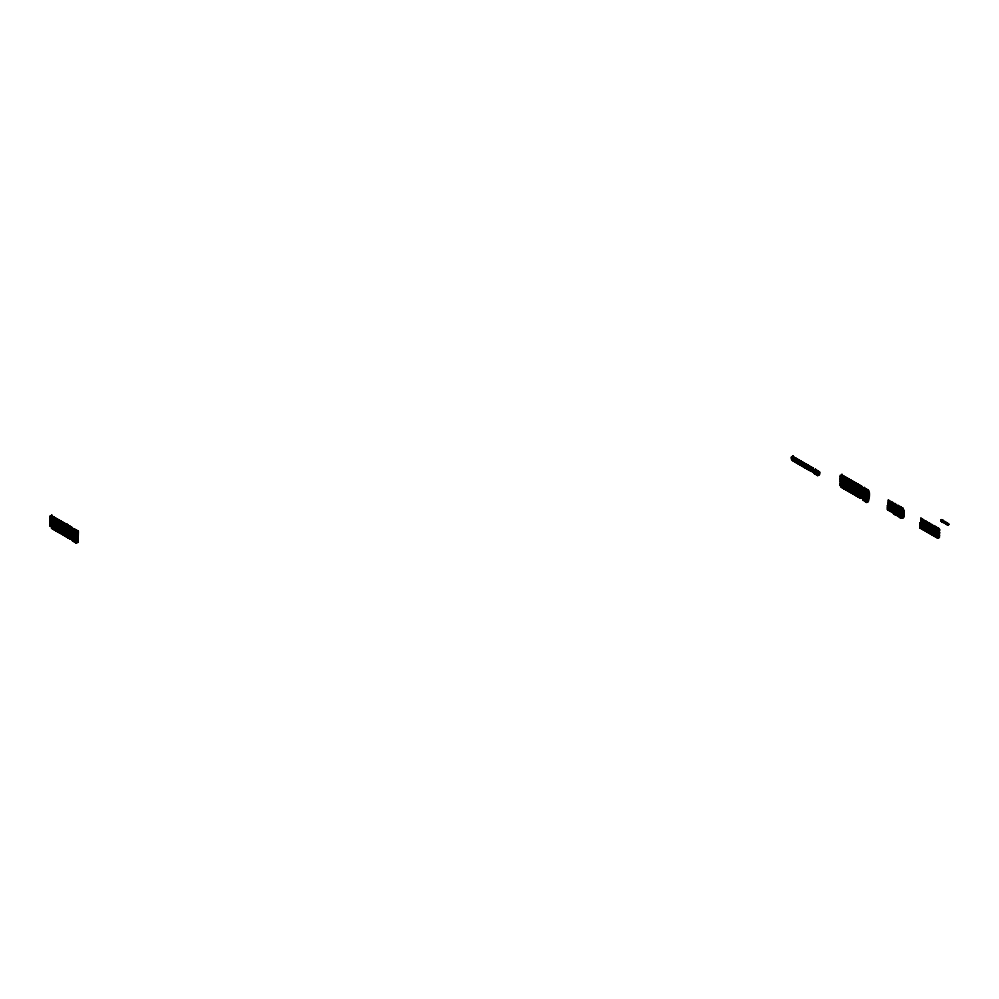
<?xml version="1.0" encoding="UTF-8"?>
<svg xmlns="http://www.w3.org/2000/svg" width="999" height="999" viewBox="0 0 999 999"><rect width="100%" height="100%" fill="white"/><g stroke="black" fill="none" stroke-linecap="round" stroke-linejoin="round"><path stroke-width="1.5" d="M942.494 521.241C942.769 522.065 943.568 521.703 943.743 521.203M809.115 468.981L809.153 469.767M900.087 517.619L899.912 516.595L900.886 517.432M900.736 517.32L900.261 516.371M851.548 492.519L853.633 491.808L853.134 490.322L853.146 491.92A8.591 4.958 60 0 0 853.158 491.57L851.273 492.982L853.408 491.745M814.023 471.928L814.06 472.589L815.958 470.117L815.958 471.341M800.461 463.986L800.549 464.735L800.386 464.085M803.945 465.896C803.533 468.244 804.732 463.037 806.655 464.435L806.655 465.047M803.995 464.435L804.52 464.123C804.832 471.391 803.883 461.113 803.995 466.271L806.917 464.585L803.983 466.77M852.484 490.034L852.522 491.058L852.609 488.523L862.711 494.967M852.934 490.834L852.946 489.86L852.871 492.982L854.207 492.519L853.933 482.854M894.879 514.597C895.229 511.163 893.755 516.808 896.465 513.823M942.157 521.977C940.883 518.231 952.796 529.295 946.615 523.151M942.819 521.59L942.781 520.142L942.806 521.59M799.962 463.948L800.611 463.986L799.475 464.585L799.475 461.213M945.154 522.677C944.779 522.989 942.869 520.591 945.254 521.715C944.08 524.025 951.135 523.938 948.188 524.413M799.874 464.348L799.987 463.636M801.285 465.01L800.636 463.711L801.335 464.947M804.42 466.433L804.457 465.609L804.67 466.508M810.788 470.117L810.676 470.616M852.572 490.134L853.158 491.446L854.994 489.91L853.171 491.083M805.244 467.47L805.768 467.395M895.254 513.736C897.102 515.984 893.331 514.535 895.129 509.715L892.207 511.401L894.867 509.565L894.867 513.861L895.229 513.024M943.006 521.74L943.056 522.44L940.921 519.942L942.357 520.454L942.332 519.792L940.908 521.216L942.382 520.879M802.309 465.209L802.659 466.433L804.52 465.359M852.734 490.734L852.272 490.01M853.358 491.483L853.171 490.459L853.458 491.57L857.929 488.836M802.622 465.809L802.11 465.184M801.048 464.785L801.935 464.21M814.622 472.415L801.71 464.385L800.274 465.047L800.274 461.675M946.852 523.938C946.765 522.327 944.43 523.863 945.466 523.713M947.514 523.551L946.528 522.44L947.489 523.663M851.56 490.284L851.66 490.509M946.403 522.764C945.828 522.677 945.341 522.614 947.589 523.026L946.877 523.701L947.527 523.326M897.826 514.098C895.479 514.86 895.653 515.034 897.514 514.772M802.622 465.084L801.71 465.459M806.33 468.032L806.892 468.007M943.655 521.253L943.318 522.627L943.968 522.252M814.272 472.04L817.02 470.417L817.282 471.803M943.293 522.602C943.318 519.817 943.93 523.926 945.216 521.578L944.043 522.377M899.712 516.558L899.687 517.382L900.349 516.995M813.561 471.628C810.751 473.002 814.959 468.244 816.483 471.341M800.012 464.585L801.435 463.673L801.535 464.772M800.411 463.349L799.212 464.123M900.386 516.396L901.61 517.657L901.135 516.071M894.879 512.999L894.43 513.686L894.542 513.011M942.394 521.203L941.72 521.266M897.252 515.234C897.015 513.873 897.626 517.769 897.239 514.522M944.654 523.339L944.442 522.04L944.067 522.764M896.79 515.384L897.164 514.66M941.582 519.555L942.357 520.679L940.971 519.955M898.451 516.633C896.403 514.747 898.925 517.544 899.013 515.946M944.854 523.176L945.966 522.315M853.933 491.745C863.873 484.702 854.345 493.294 853.221 490.821M807.604 468.743L807.042 468.294L807.716 468.843M812.961 471.84L816.483 470.117M813.074 471.116L813.273 471.99M811.962 468.731L812.237 471.653L812.499 468.731M897.789 515.546L898.251 516.358L899.912 515.234L899.649 506.181L899.375 510.014L902.035 511.55M810.901 467.807L810.901 469.043L808.728 470.054L809.103 469.293M800.748 464.11L814.897 472.265M801.26 463.823L801.56 464.498M49.95 516.146L50.212 517.994L50.487 516.308M51.548 515.234L51.811 517.07L52.073 515.234M50.487 516.92L60.577 523.364L60.852 521.977L60.852 523.214L49.95 516.92L60.852 522.902M52.073 515.996L71.741 527.347L67.495 529.807M49.95 518.918L50.212 520.754L50.212 519.068M51.548 518.144L52.073 519.992M50.487 519.68L60.577 526.123M51.811 519.218L54.47 517.382L51.548 519.068L52.61 519.68M53.134 518.756L54.995 518.294M52.872 519.53L51.811 520.142L51.811 517.682L51.548 519.992L52.872 518.294M53.134 519.068L55.27 517.844L53.409 519.218M49.95 521.678L50.212 523.513L50.487 521.828M51.548 520.754L51.811 522.902L52.872 522.29M52.348 520.142L53.671 519.68M53.934 519.218L55.794 518.756M51.548 520.904L52.073 522.752M50.487 522.44L60.577 528.883L64.835 526.436L56.331 531.031L56.856 519.992M51.811 521.977L56.856 518.756L51.548 521.828L52.61 522.44M53.934 521.066L57.393 519.68M51.548 520.604L51.548 522.752L52.872 521.066M53.134 521.828L53.671 526.436M52.348 522.902L58.192 520.142M49.95 524.438L50.212 526.273L50.212 524.587M51.548 523.676L52.073 525.511M54.733 522.44L56.593 521.366M57.13 521.066L58.991 520.604M50.487 525.199L60.577 531.655L64.835 529.195L58.716 532.417L58.716 530.269L61.376 528.733L57.13 531.493L57.655 520.442M51.811 524.75L55.27 522.752M52.61 524.587L51.548 525.199L72.802 537.474M53.134 524.288L57.655 521.977M57.93 521.515L59.79 521.066M52.61 523.676L51.811 525.661L51.548 523.364L51.548 525.511L52.872 524.75L51.811 524.125M53.134 524.587L60.052 520.604L55.794 523.364M53.409 524.75L54.733 523.364M51.548 526.273L51.811 528.421L52.348 527.509M52.348 525.661L53.671 525.199M53.934 524.75L60.577 521.515M51.548 526.436L52.073 528.271M54.47 525.049L52.61 525.511M54.995 524.75L55.794 522.752M56.593 523.826L60.852 521.066L52.348 525.973L52.348 523.826M56.593 524.125L52.073 527.347M57.13 523.826L61.376 521.977M57.13 524.125L61.651 521.515L57.393 524.288M56.856 524.587L51.548 527.347L56.856 524.288L56.593 519.53L56.593 525.661M53.134 527.047L57.655 524.75M57.93 524.288L62.175 522.44M51.548 526.123L51.548 528.271L52.61 527.347L51.548 527.971L70.417 538.861L70.417 533.953M53.134 527.347L62.438 521.977L53.409 527.509M52.348 528.421L53.671 527.971M54.733 527.047L58.192 525.049L72.54 533.803M58.716 524.75L61.376 523.214L72.802 529.807L63.511 535.177L63.511 533.029L65.36 531.955M54.47 527.509L52.348 528.733L52.348 526.585M61.651 523.364L54.733 527.347L54.733 525.199M59.253 525.049L54.995 527.509L54.995 518.606L55.27 524.587M59.79 524.75L61.651 523.663M53.134 528.883L56.593 526.898M57.13 526.585L61.376 524.125M67.757 525.973L67.757 530.269L69.618 529.195L69.618 527.047L62.974 523.214L61.913 523.826L62.175 526.123L62.175 523.663M57.13 526.898L61.651 524.288M61.913 524.125L63.237 523.364L65.634 525.049M56.856 527.347L53.409 529.345L53.409 517.682L53.671 520.904M53.934 529.345L62.175 524.587M62.438 524.75L53.934 529.657L53.934 521.977M54.733 529.807L58.454 527.971M58.716 527.509L61.376 525.973M63.511 524.75L65.36 524.288M63.511 525.049L65.634 523.826L63.774 525.199M59.253 527.809L54.995 530.269L54.995 527.809M55.532 530.269L60.577 527.347M62.438 528.421L62.175 526.436L72.015 532.267M61.651 527.047L55.532 530.569L55.532 524.75M62.438 526.585L71.741 532.567L72.802 531.955M57.393 529.807L58.716 528.421M59.79 528.421L61.651 527.347L61.651 525.199M62.175 527.047L62.175 528.883L62.175 526.436M64.036 525.973L62.974 525.973M56.331 530.731L57.655 530.269M57.93 529.807L64.573 526.585M65.097 525.661L66.958 525.199M65.097 525.973L67.22 524.75L65.36 526.123M58.454 530.119L56.593 530.569M58.991 529.807L60.052 527.971M57.13 531.193L58.454 530.731M62.388 528.084L63.237 528.271L62.65 527.634M63.511 527.509L67.757 525.661M63.511 527.809L68.019 525.199L66.159 526.585M63.774 527.971L65.634 526.898L65.634 524.75M57.93 531.655L60.577 530.119M62.438 531.193L62.175 529.195L69.081 533.491M60.852 530.269L57.93 531.955L57.93 527.047M61.651 529.807L61.114 527.971M59.79 531.193L60.852 530.569L60.852 523.826M58.716 532.105L62.175 530.119M65.097 528.421L69.356 526.585M65.097 528.733L69.618 526.123L67.757 527.509M60.052 531.955L58.991 532.567L58.991 520.904L59.253 529.657M65.36 528.883L67.22 527.809M62.762 530.457L62.974 531.193L62.65 530.394M59.515 532.567L61.651 531.655L59.515 532.879L59.515 530.731M67.757 527.809L63.774 530.731M68.294 527.509L70.155 527.047M68.294 527.809L70.417 526.585L68.556 527.971M62.438 533.029L61.913 532.105L63.774 531.031M64.298 530.731L70.941 527.509M61.651 532.567L61.114 530.731M64.298 531.031L71.216 527.047L66.958 529.807M62.175 532.567L63.237 531.655M66.434 530.119L64.573 530.569M61.651 533.803L70.417 538.548M65.097 531.193L66.958 530.119M65.097 531.493L66.958 530.731M72.015 527.509L51.548 515.996L72.015 527.509L67.495 530.119L67.495 526.123M62.762 533.216L62.175 533.491L62.175 531.955L72.802 538.249L72.802 536.251L60.577 529.195M64.835 531.955L63.774 531.955M65.36 531.655L66.434 531.031M70.155 528.883L72.015 527.809M65.897 531.655L67.757 530.569L67.757 537.637L68.819 537.025L67.495 537.474L68.556 537.175M68.294 530.269L70.155 529.195M72.278 530.119L72.54 527.971L72.802 530.119M63.511 533.341L68.019 530.731L68.019 535.639M68.294 530.569L71.216 528.883M63.774 533.491L66.434 531.955M68.019 531.031L66.958 531.655L66.958 525.511M68.556 530.731L69.618 529.807M70.155 529.807L71.216 529.195M63.774 533.803L62.974 534.253M64.298 533.491L68.556 531.031M69.081 530.731L72.54 528.733M64.298 533.803L68.819 531.193L66.958 532.567M69.081 531.031L72.802 528.883M64.573 533.953L66.434 532.879M72.802 529.195L70.155 530.731L51.548 519.992M63.511 534.877L72.54 529.657M73.077 529.657L70.155 527.347L70.155 533.491L51.548 522.752M73.876 529.195L74.401 530.119L72.54 531.193L60.315 524.125M70.155 531.643L72.54 530.269L72.54 527.971M74.401 529.045L74.138 530.269L74.138 528.883M64.298 535.327L65.36 534.715M65.897 534.415L70.941 531.493M74.663 529.345L74.937 542.395L75.2 529.345M65.897 534.715L71.216 531.643M72.015 531.193L71.478 529.345M72.278 531.031L74.401 529.807L72.54 531.031M71.216 531.955L66.958 534.415L66.958 531.955M65.097 535.789L66.159 535.177M69.88 533.029L72.54 531.493L72.54 533.029L72.278 530.731M75.462 531.031L75.737 529.657L75.462 530.731M66.434 535.327L65.097 536.101L65.097 524.75M66.696 535.177L68.819 533.953L66.958 535.327M69.081 533.803L72.802 535.327L68.294 537.937L68.294 526.585M66.159 535.789L66.434 525.199M69.356 533.953L69.618 538.399M70.155 533.491L71.216 532.879M73.077 532.105L75.999 530.731L73.077 532.417M76.798 532.105L76.523 543.306L76.798 530.269L76.798 531.193L72.278 533.803M67.22 535.789L65.897 536.563L72.802 532.729M72.802 532.567L67.495 535.639L67.495 530.731M67.22 536.101L66.159 536.713L66.159 525.049M67.757 535.789L72.802 532.879L72.802 531.643L51.811 519.53M66.696 536.713L67.757 536.101M68.294 535.789L70.941 534.253M76.523 531.031L72.278 533.491L72.278 535.639M77.323 532.105L77.323 530.569L77.597 542.082L73.876 539.935M68.294 536.101L71.216 534.415M72.015 533.953L71.478 532.105M67.757 536.713L66.696 537.025L66.696 534.877L68.556 534.415M70.417 535.177L68.556 535.639M76.798 531.493L72.54 533.953L58.716 525.973M69.081 536.251L70.941 535.177M77.86 531.193L78.122 542.395L78.384 531.193M69.081 536.563L77.597 531.643L71.478 534.877L72.015 536.713M69.356 536.713L77.06 531.643M68.294 537.637L69.356 537.025M69.88 536.713L70.941 536.101L72.802 537.175M71.478 535.789L72.54 535.177M73.077 535.177L78.384 532.105L73.601 535.177M70.941 537.025L69.081 538.399L71.216 537.175M72.278 536.563L78.384 533.029L72.54 536.563M71.216 537.474L69.356 538.548L69.356 526.898M73.601 536.101L72.54 536.713L60.315 529.657M69.88 538.548L77.597 534.415L69.88 538.861L69.88 533.953M51.548 528.271L70.155 539.01L77.06 534.415M70.679 536.251L71.216 539.01L71.216 527.971M71.478 538.548L72.54 537.937M71.478 538.861L72.802 538.099M71.741 539.01L72.54 538.548L61.913 532.417L64.036 531.493L63.774 523.663M75.2 537.025C62.487 544.38 89.036 528.546 73.077 537.637L73.601 537.937M71.478 537.637L72.015 539.472L72.015 537.637M60.315 532.417L72.54 539.472L73.601 538.861M72.54 541.158L72.278 539.935L77.06 537.175L77.06 532.567M73.077 541.321L73.601 529.345M73.876 530.731L73.876 541.783L74.401 530.731M77.06 539.01L75.2 541.62M75.462 531.643L75.462 542.694L75.999 531.643M792.032 459.365L791.233 458.916L791.508 456.605M812.499 470.879L811.438 471.491L792.831 460.751L793.094 456.143M791.77 457.679L801.872 464.123L803.733 462.749L801.598 463.973M793.368 456.768L813.036 468.119L809.577 470.117M792.032 458.454L793.368 457.679L792.032 458.141L792.294 460.452L792.569 458.141M792.294 458.603L793.368 457.842M792.831 458.603L793.893 457.992L795.753 459.065L795.753 462.137M792.831 458.916L794.155 458.141L793.631 460.289L793.631 458.141L802.135 463.049M793.094 459.065L794.155 458.291M794.43 459.528L796.29 459.065M793.631 460.289L796.553 458.603L794.692 459.99M795.229 459.99L797.09 459.528M795.229 460.289L797.352 459.065L795.491 460.452M794.43 461.363L795.753 460.901L794.43 461.675L794.43 458.603M796.016 460.452L797.876 459.99M796.016 460.751L798.151 459.528L796.29 460.901M795.229 461.825L796.553 461.363L795.229 462.137L795.229 459.065M796.815 460.901L798.676 460.452M796.815 461.213L798.95 459.99L797.09 461.363M796.016 462.287L797.352 461.825L796.016 462.599L796.016 459.528M797.614 461.363L799.475 460.901M797.614 461.675L799.737 460.452L797.876 461.825M796.815 462.749L797.876 462.137M798.413 461.825L800.274 461.363M798.413 462.137L800.536 460.901L798.676 462.287M798.151 462.599L797.09 463.211L797.09 459.827M797.614 463.211L798.95 462.749L797.614 463.511L797.614 460.452M799.212 462.287L801.073 461.825M799.212 462.599L801.335 461.363L799.475 462.749M798.413 463.673L799.737 463.211L798.413 463.973L798.413 460.901M800.012 462.749L801.872 462.287M800.012 463.049L802.135 461.825L798.676 464.123L798.676 460.751M800.798 463.211L802.659 462.749M800.798 463.511L802.934 462.287L801.073 463.673M801.598 463.673L803.458 463.211M800.798 465.047L802.934 464.123L800.798 465.359L800.798 462.287M805.856 465.509L803.196 463.673L806.118 465.047L806.118 466.271L804.22 466.77M801.598 465.509L802.659 464.897M803.733 466.433L803.458 464.435L814.098 470.579M802.934 465.047L801.598 465.821L801.598 462.749M804.257 464.897L802.397 466.271L804.52 465.047M804.794 464.897L806.118 464.123L805.057 465.047M804.794 467.345L808.241 465.971M805.594 467.807L809.04 466.433M806.38 468.269L809.839 466.895M807.18 468.731L810.639 467.345M810.102 468.269L807.979 469.505L811.438 467.807M810.376 468.119L811.7 467.345L810.639 468.269L808.778 467.195M808.566 469.305L809.44 468.918M808.778 469.655L810.639 468.581M811.176 469.505L811.176 468.269L812.237 468.269M808.778 466.895L808.74 470.054L810.901 468.731M809.839 469.955L813.298 468.269L809.577 470.417L809.577 467.345M813.298 469.343L811.438 470.579L811.438 468.119M812.237 470.417L811.176 471.341L812.499 470.579M812.761 470.117L813.823 469.505L813.823 472.727L817.02 471.029M815.421 468.731L815.684 469.955L812.874 471.728M813.823 472.564L814.098 469.655L812.761 470.417L812.761 469.193M813.561 469.655L813.561 472.564L817.282 470.579M818.081 472.265L817.819 470.879L815.684 472.727M818.081 471.029L815.159 472.727C820.017 479.545 820.853 467.395 815.958 472.877L818.88 474.562M815.421 472.877L817.544 471.029L817.544 472.265M814.897 471.341L814.36 473.801L814.897 470.117M815.958 473.176L818.88 471.491M816.22 473.339L818.88 471.803L818.343 474.562L816.22 472.727M815.159 474.25L815.421 471.341L815.159 474.25L815.159 471.491L818.88 473.638M816.757 473.339C821.515 467.557 818.855 479.832 819.143 471.953L817.02 473.801M816.757 473.638L819.679 471.953M815.958 474.712L815.958 471.953M817.544 473.801L819.679 472.877L817.544 474.1M817.819 474.25L819.143 472.877M816.757 472.415L816.757 475.174L817.282 472.415M817.544 472.877L817.544 475.636L818.081 472.877M840.908 477.784L840.122 477.322L840.384 475.024M861.375 497.577L860.314 498.189L841.707 487.45L841.982 474.562M841.707 474.562L841.982 487.599L841.982 474.1M840.646 476.098L850.748 482.542L852.609 481.156L850.486 482.392M842.244 475.174L861.912 486.525L858.453 488.523M840.908 476.86L842.244 476.098L840.908 476.56L841.183 478.858L841.445 476.56M841.183 477.023L841.982 476.098M840.384 477.784L840.384 480.244L840.122 478.246M843.044 478.708L843.044 476.56L841.982 477.322M841.707 477.322L843.044 476.56M841.982 477.472L842.769 476.56M840.646 478.858L850.748 485.302L852.609 484.228M841.982 478.396L844.63 476.56L841.707 478.246L843.568 479.32M842.507 478.396L845.166 477.472M841.982 478.858L862.711 491.283M840.908 480.544L840.646 479.782M840.908 479.62L842.244 478.858M841.183 479.782L842.244 479.17M840.908 483.304L840.122 482.854L840.384 480.544M841.707 479.782L843.568 478.708M844.105 478.396L845.966 477.934M841.707 480.082L843.843 478.858L841.982 477.784M844.105 478.708L846.228 477.472L844.367 478.858M841.982 480.244L843.843 479.17L841.707 477.934L844.367 477.023M844.904 478.858L846.765 478.396M840.646 481.618L850.748 488.061L852.609 486.988M840.908 481.468L840.908 479.32L841.982 478.708L861.375 489.91M844.63 479.32L841.707 481.006L843.044 481.468M844.904 479.17L847.027 477.934L845.166 479.32M841.982 481.156L844.105 479.32M842.507 481.156L841.982 480.544M843.306 480.694L845.166 479.62M845.691 479.32L847.552 478.858M840.908 482.392L842.244 481.618M843.306 481.006L845.429 479.782M845.691 479.62L847.826 478.396L845.966 479.782M841.183 482.542L841.982 481.618M845.429 480.082L844.367 480.694L844.367 477.322L845.429 477.934L845.429 486.525M840.384 483.304L840.384 485.764L840.122 483.766M845.966 480.082L844.105 481.156L844.105 488.836L845.429 488.061L844.105 488.523M846.49 479.782L848.351 479.32M841.707 482.854L843.843 481.618M844.105 481.468L846.228 480.244M846.49 480.082L848.626 478.858L846.765 480.244M841.982 483.004L843.843 481.93M844.367 481.618L846.228 480.544M844.367 481.93L841.707 483.466L843.044 484.228L841.707 483.766L844.63 482.08M844.904 481.618L846.765 480.544M847.289 480.244L849.15 479.782M840.646 484.378L850.748 490.834L853.408 489.298M840.908 484.228L840.908 482.08L841.982 481.468L862.974 493.593L861.65 494.355L861.65 493.131M844.904 481.93L847.027 480.694L844.367 479.17L841.707 480.694L842.769 481.318M847.289 480.544L849.412 479.32L847.552 480.694M841.982 483.928L844.63 482.392M843.306 483.466L845.166 482.392M848.089 480.694L849.949 480.244M841.982 484.378L861.113 495.891L863.773 494.355M840.908 486.076L840.646 485.302M840.908 485.152L842.244 484.378M845.429 482.542L842.507 484.228L842.507 482.08M845.691 482.392L847.826 481.156L845.691 482.08L845.691 489.76L847.027 488.061M848.089 481.006L850.211 479.782L848.351 481.156M841.183 485.302L842.244 484.69M843.568 483.928L845.429 482.854M845.966 482.542L847.826 481.468M841.707 485.302L843.568 484.228L845.429 485.302L842.769 487.15L843.044 485.764M844.105 483.928L845.966 482.854M846.49 482.542L848.351 481.468L862.974 489.91L862.711 491.133L862.711 489.747M848.888 481.156L850.748 480.694M841.707 485.614L843.843 484.378M844.105 484.228L846.228 483.004M846.49 482.854L848.626 481.618M848.888 481.468L851.011 480.244L849.15 481.618M841.982 485.764L843.843 484.69M844.367 484.378L846.228 483.304M846.765 483.004L848.626 481.93M844.367 484.69L842.244 486.525M844.904 484.378L846.765 483.304M847.289 483.004L849.15 481.93M849.687 481.618L851.548 481.156M840.908 486.988L840.908 484.84L841.982 484.228L859.252 494.505M844.63 484.84L841.707 486.525L844.63 485.152M844.904 484.69L847.027 483.466L843.568 481.468L841.982 482.854M847.289 483.304L849.412 482.08M849.687 481.93L851.81 480.694L849.949 482.08M845.166 484.84L847.027 483.766L843.306 481.618M847.552 483.466L849.412 482.392M843.306 486.226L845.166 485.152M845.691 484.84L847.826 483.928L845.691 485.152M848.089 483.466L849.949 482.392M850.486 482.08L852.347 481.618M848.089 483.766L850.211 482.542M843.568 486.688L845.429 485.614M845.966 485.302L847.289 483.928M850.211 482.854L849.15 483.466L849.15 480.082M844.105 486.688L846.228 485.764L844.105 486.988M846.49 485.302L848.351 484.228L862.974 492.669L862.974 499.263L862.437 488.061M846.49 485.614L848.626 484.378M848.888 484.228L851.81 482.542M846.228 486.076L845.166 486.688L845.166 477.784M846.765 485.764L848.089 484.378M849.15 484.378L851.81 482.854M843.306 488.061L844.63 487.599L843.306 488.374L843.306 477.023M846.765 486.076L844.904 487.15L844.904 489.298L846.228 488.523L844.904 488.986M847.289 485.764L849.15 484.69M849.687 484.378L852.347 482.854L852.347 485.302L852.609 483.004L849.687 484.69M844.904 487.45L847.027 486.226L847.027 478.858M847.289 486.076L849.412 484.84M852.871 482.854L853.408 484.69M845.166 487.599L847.027 486.525M848.351 485.764L849.412 485.152M849.949 484.84L852.921 483.491M845.691 487.599L847.552 486.525L863.773 495.891M849.949 485.152L848.089 486.226L848.089 488.374L849.412 487.599M850.486 484.84L853.134 483.304M845.691 487.912L847.826 486.688M848.089 486.525L850.211 485.302M850.486 485.152L853.408 483.466M853.67 483.304L854.994 482.542L853.933 483.466M845.966 488.061L847.826 486.988M848.351 486.688L850.211 485.614M846.49 488.061L848.351 486.988M848.888 486.688L851.548 485.152M852.871 484.378L855.531 483.466M846.49 488.374L848.626 487.15M848.888 486.988L851.81 485.302L840.122 478.858L851.011 485.152L851.011 483.004M852.609 484.84L852.072 483.004M846.765 488.523L848.626 487.45M845.691 489.448L846.765 488.836M847.289 488.523L840.122 484.378L851.011 490.671M848.089 488.061L849.15 487.45M852.609 487.599L852.347 485.614L862.974 491.745L857.13 495.429L857.13 492.982M847.289 488.836L851.011 490.372M849.687 487.45L851.011 486.688L851.011 491.595M852.559 486.038L852.871 486.525M847.027 489.298L845.966 489.91L845.966 481.93M847.552 488.986L847.826 490.671M849.412 487.912L848.351 488.523L848.351 479.62M849.949 487.599L851.011 486.988M853.134 485.764L856.33 483.928M846.49 489.91L847.826 489.448L846.49 490.209L846.49 478.858M849.949 487.912L848.089 488.986L848.089 491.133L849.412 490.372L848.089 490.834M850.486 487.599L853.134 486.076M853.67 485.764L857.13 484.378M848.089 489.298L850.211 488.061M850.486 487.912L853.408 486.525L853.134 485.152M853.67 486.076L857.392 483.928L853.933 486.226M848.351 489.448L850.211 488.374M847.289 490.372L848.626 489.91L847.289 490.671L847.289 479.32M848.888 489.448L851.81 488.061L848.888 489.76M853.933 486.525C846.39 491.083 867.644 479.095 853.134 487.599L853.134 486.988M854.47 486.226L857.929 484.84M849.15 489.91L851.273 488.061M849.687 489.91L851.548 488.836M852.572 490.359L852.347 488.374L862.974 494.505M854.732 486.988L852.871 488.061L852.871 490.209L858.99 486.688L857.929 486.988M855.269 486.688L858.715 485.302M849.687 490.209L851.81 488.986M852.871 488.374L854.994 487.15L853.134 488.523M855.269 486.988L858.99 484.84L856.33 486.688L856.33 484.228L862.974 488.061L862.974 489.298L851.273 482.542M849.949 490.372L851.81 489.298L851.81 487.15M848.888 491.283L850.211 490.834L848.888 491.595L848.888 483.928L851.548 482.392L862.974 488.986M850.486 490.372L852.347 489.298M853.67 488.523L859.515 485.764M850.486 490.671L853.408 488.986M853.67 488.836L858.191 486.226M858.453 486.076L859.789 485.302L858.715 486.226L856.068 484.69M853.933 488.986L855.793 487.912L855.793 486.688M856.33 487.599L857.392 486.988M858.715 486.525L851.81 489.997L851.81 492.057M859.252 487.45L859.252 486.226L860.314 486.226M851.81 490.834L849.687 492.057L851.548 490.671L862.974 497.277M852.222 490.834L853.258 490.859M851.81 491.133L849.949 491.595M857.392 487.912L853.134 490.372L853.134 487.912M851.273 491.745L852.347 491.133L852.609 493.431L852.609 491.283L851.273 492.057L851.273 489.91M852.534 491.071L854.732 490.372M855.269 489.448L861.113 486.688M855.269 489.747L861.375 486.226L857.929 488.523M852.921 491.471L851.548 492.207L851.548 489.76M855.531 489.91L857.392 488.836M858.453 488.836L862.174 486.688L841.707 475.174L862.174 486.688M858.715 488.986L862.174 486.988M852.871 492.669L853.933 492.057M854.47 491.745L861.912 487.45L861.912 489.91M852.609 493.131L852.072 491.283M854.47 492.057L862.174 487.599L862.174 489.747M856.593 491.133L854.732 491.595M857.13 490.834L861.912 487.599M857.13 491.133L855.269 492.207L855.269 495.279L861.375 491.745M857.654 490.834L861.113 488.836M861.65 488.523L862.711 487.912L862.711 489.448L851.273 482.854M864.297 487.15L864.572 488.374L858.715 491.745M855.269 492.519L857.392 491.595L857.13 484.69M857.654 491.133L861.375 488.986M861.65 488.836L862.974 488.061M854.994 492.982L853.933 492.982M855.531 492.669L856.593 492.057M857.929 491.283L861.375 489.298M861.912 488.986L862.974 488.374L859.252 486.226M855.531 492.982L853.67 494.355L858.191 491.745L858.191 496.653M856.068 492.669L857.929 491.595M858.453 491.283L864.572 488.061L858.453 491.595M856.593 492.982L853.933 493.893M858.191 492.057L857.13 492.057M854.47 494.505L858.715 492.057M859.252 491.745L861.912 490.209L862.974 490.984M862.437 489.91L865.097 488.374L865.371 489.747M858.99 492.207L854.47 494.817L854.47 483.466M859.252 492.057L862.174 490.372L861.912 491.745M862.437 490.209L865.371 488.523M856.593 493.893L854.732 494.967L854.732 492.519L852.871 493.593L854.994 492.669L854.994 494.817M857.13 493.593L858.99 492.519L858.99 487.599M860.314 491.745L862.174 490.671M855.269 494.967L861.113 491.595M861.65 491.283L862.711 490.671M866.158 490.209L865.896 488.836L863.773 490.671M862.174 491.283L861.65 490.372M866.158 488.986L863.236 490.671L865.634 488.986L865.634 490.209M861.375 492.057L860.314 492.669L841.707 481.93M856.068 495.429L862.711 491.595L852.072 486.076M864.297 491.283L866.957 489.747L866.695 502.485L866.695 489.298L864.035 490.834L866.158 492.057M863.773 491.283L856.068 495.741L856.068 487.15M866.957 489.448L864.035 491.133L865.896 492.207M860.052 494.055L861.912 492.982L862.174 494.355L862.174 493.131L860.052 494.355L860.052 492.207M862.437 492.669L862.711 499.425M867.756 501.261L866.433 500.499L868.293 499.425L866.433 500.799C869.08 504.507 870.579 481.643 863.236 492.207L866.158 493.893M859.252 494.817L860.576 494.967L860.576 498.039L841.707 487.15L860.576 497.739M862.437 492.982L867.756 489.91M859.515 494.967L859.789 497.577M864.572 492.057L863.236 492.519M865.097 491.745L867.232 489.91L867.232 492.057M857.654 496.353L861.113 494.355M861.65 494.055L862.711 493.431M863.236 493.131C876.061 479.058 864.61 521.366 868.019 490.372L863.511 493.593M861.375 494.505L857.654 496.653L857.654 488.061M863.236 493.431L868.556 490.372M861.375 494.817L857.929 496.815L857.929 487.912M858.453 496.815L863.773 494.055L858.453 497.115L858.453 485.764M864.035 493.593L865.896 492.519M864.035 493.893L866.158 492.669L863.511 491.133L866.158 492.982L864.297 494.055M860.576 496.203L858.715 496.653M859.252 497.277L861.912 495.741L861.912 498.189L863.236 496.815M862.437 495.429L864.297 494.355L866.158 495.429L864.035 496.653M864.834 494.055L866.695 492.982L867.756 493.593M864.834 494.355L867.756 492.669L867.232 498.501M862.437 495.741L864.572 494.505M862.174 496.203L859.515 497.739L859.515 486.076M862.711 495.891L864.572 494.817M865.097 494.505L867.756 492.982L866.433 492.207L868.019 491.283M860.052 497.739L861.113 497.115M861.65 496.815L862.711 496.203M863.236 495.891L868.556 493.131L863.236 496.203M861.375 497.277L860.052 498.039L860.052 494.967M861.65 497.115L862.974 496.353M862.711 496.653L861.113 495.279M861.912 497.277L862.974 496.653L841.707 484.378M863.511 496.353L868.019 493.131M861.65 497.739L863.773 496.815L861.65 498.039L861.65 495.891M864.035 496.353L865.896 495.279M861.375 498.189L861.375 487.15M864.297 496.815L866.158 495.741L863.236 494.055M866.695 495.429L868.019 494.055M862.437 498.189L864.297 497.115L866.158 498.189L864.035 499.425M864.834 496.815L867.494 495.279M862.437 498.501L864.572 497.277M864.834 497.115L867.756 495.429L866.695 494.817M862.711 498.651L864.572 497.577M865.097 497.277L867.756 495.741L866.433 494.967L868.293 493.893L866.433 495.279L867.494 495.891M863.236 498.651L865.896 497.115M863.236 498.963L868.293 495.741L866.433 496.815L867.756 497.577M863.511 499.113L865.371 498.039M864.035 499.113L865.896 498.039M864.297 499.575L866.158 498.501L864.035 497.277M866.695 498.189L868.019 496.815M867.756 492.057L863.236 489.448L863.236 500.499L863.511 489.298M864.834 499.575L865.896 498.963M867.494 498.039L866.433 498.651L867.756 499.425M864.834 499.887L866.158 499.113L864.297 498.039M865.097 500.037L867.756 498.501L866.433 497.727L868.293 496.653L866.433 498.039L867.494 498.651M864.035 489.91L864.572 500.961M865.634 500.037L864.297 498.963M865.634 500.337L868.293 498.501L866.433 499.575L867.756 500.337M864.834 490.372L864.834 501.411L865.371 490.372M866.695 500.961L868.019 499.575M865.634 490.834L865.634 501.873L866.158 490.834M888.486 499.737L888.223 510.014L888.486 499.737L888.748 508.179L887.686 508.791L898.588 515.084L898.588 510.477M890.346 510.639L890.072 500.661M888.748 503.271L889.285 504.183L890.346 503.571M891.932 511.55L891.67 501.585L891.932 508.179M890.346 503.271L889.01 504.033L890.072 503.109L891.145 503.733L890.609 505.881L892.207 506.793M902.035 514.323L887.424 505.569L889.547 504.645L889.547 506.793L887.686 507.867L895.391 512.012M887.424 505.881L889.547 504.645M890.346 504.183L890.871 505.107M893.531 512.475L893.268 502.497M892.731 505.881L891.408 505.107L892.731 505.569C897.102 513.973 882.904 506.605 889.285 505.419M890.871 504.495L890.346 505.419M887.424 506.793L889.547 505.569M889.547 505.881L887.686 506.955L895.928 511.088L895.928 512.325L893.581 513.798L894.954 513.474M895.391 511.088L895.653 512.475L887.424 507.717L889.285 506.331M887.424 507.717L889.547 506.493M891.932 505.107L892.469 506.031M894.605 514.41L894.867 503.421L895.129 509.103L895.928 508.641M898.588 514.16L898.85 515.234L887.424 508.329L893.268 504.957L894.33 505.569L894.33 508.641M887.424 508.641L893.531 505.107M893.531 505.419L889.285 507.255M898.588 512.325L902.309 513.861L902.309 517.844L887.424 509.565L888.486 508.641M891.67 506.793L889.01 508.641L891.932 506.955M887.424 509.565L888.748 508.791L887.686 509.715L901.772 517.844L901.772 513.861M893.531 506.031L898.051 509.253M896.727 514.323L896.453 504.345M891.932 507.255L889.285 508.179M894.068 506.331L889.01 509.565L894.33 506.493M894.33 506.793L889.285 509.103M893.006 507.867L894.068 507.255M890.346 509.715L889.01 510.477L891.67 509.253M893.006 508.179L894.33 507.417M897.789 514.622L898.051 505.257L898.051 514.772M890.346 510.014L889.285 510.014M893.268 508.329L894.33 507.717M893.793 508.329L894.867 507.717M892.731 509.253L892.207 505.569M895.129 507.867L893.793 508.641L894.068 505.419L894.068 508.791L895.129 508.179M895.391 507.717L896.727 506.955M895.653 507.867L896.727 507.255M895.653 508.179L892.207 510.477L895.928 508.329M896.19 507.867L897.252 507.255L897.252 511.55L897.514 508.329L895.391 509.565L897.514 508.641M896.19 508.179L897.514 507.417L896.453 508.329M891.932 510.939L890.871 510.939M897.252 508.179L895.928 509.565L895.928 507.417M895.129 510.014L892.469 510.939M893.268 511.401L892.207 512.325L893.531 511.55M896.99 509.253L898.051 508.641M896.727 509.715L893.793 511.401L896.453 509.565L897.514 510.177L896.19 510.939M896.99 509.565L898.313 508.791L893.006 506.031L898.313 509.103L897.252 509.715M898.588 508.641L899.912 507.867M901.51 512.475L900.973 512.787C900.574 495.092 902.984 523.264 901.198 516.258M893.531 511.863L892.469 511.863M896.727 510.014L894.068 510.939M898.85 508.791L899.912 508.179M894.867 511.401L893.793 512.325L895.928 511.088M896.19 510.639L897.252 510.014M897.789 509.715L898.85 509.103M897.789 510.014L899.112 508.329M900.174 508.641L900.711 512.012M896.453 511.088L897.514 510.477L896.19 509.715M898.051 510.177L899.112 509.565M895.928 512.012L893.793 513.236L894.867 512.325M900.449 509.103L899.375 509.715L902.309 511.401L901.235 512.012M896.727 511.55L899.375 513.698M897.514 511.088L896.99 507.417M899.375 510.014L900.711 509.253L896.453 506.793L895.391 507.417L895.391 509.565M900.973 509.103L899.649 507.717L898.588 508.329L898.85 509.715L898.85 508.179M902.572 508.179L902.834 518.156L903.096 508.179M899.649 510.177L900.711 509.565L896.19 506.955M893.993 512.899C896.727 513.411 903.645 508.154 895.391 512.937M899.649 510.477L899.912 516.471M899.375 510.939L897.252 509.103M901.51 509.715L902.035 510.639L903.096 510.014M894.605 514.423L898.051 512.325M898.588 512.012L890.871 507.255M901.235 510.477L900.174 511.088L903.895 513.236L900.174 511.401L901.51 510.639M898.313 512.475L895.391 513.861M899.912 511.55L902.309 513.236L902.309 511.088L899.649 509.565M903.096 509.715L901.772 510.477L902.834 509.565L903.895 510.177L903.895 512.325L902.572 511.863M895.079 514.71L898.313 512.787M900.449 511.55L901.51 510.939M896.19 514.323L899.649 512.325M900.973 511.55L902.035 510.939L902.035 513.399M899.912 512.475L896.99 513.861M900.973 511.863L902.309 511.088M899.912 512.787L897.252 513.698M896.016 515.222L896.677 514.835M898.051 514.16L896.99 515.084L898.313 514.323M898.588 513.861L898.85 515.234M901.772 512.012L903.895 511.088L901.772 512.325M900.174 513.236L900.711 514.16M902.035 512.475L903.371 511.088M901.235 513.236L900.636 517.894L902.572 515.234M903.371 512.012L903.633 510.014L903.633 512.475M898.026 515.309L898.688 514.935M897.527 515.871L898.313 515.234L898.601 515.859M901.235 511.401L903.895 512.937L903.895 514.16L902.035 515.234L900.174 514.16L901.51 513.399M897.414 515.971L898.238 515.422L899.662 517.37M901.51 513.698L900.449 514.323L900.449 512.787L900.174 514.16M898.588 515.696L899.649 515.084M900.174 515.084L902.309 513.861M899.912 515.546L898.85 515.546M900.436 515.234L902.309 514.16L887.424 505.569M901.235 515.084L900.711 516.008L900.711 514.772M901.772 514.772L903.895 513.861L901.772 515.084M900.449 514.622L900.449 516.158L901.51 515.234M901.51 515.546L899.649 516.62L898.675 516.096M900.049 516.808L903.096 515.234L899.55 517.282M896.99 512.012L896.99 513.236L903.633 517.082L903.895 514.772L903.371 516.62M902.572 516.158L903.895 515.696L902.572 516.471M900.174 516.62L900.186 517.794L901.51 517.082M902.834 516.62L903.371 515.696M902.572 517.382L901.235 516.008M920.703 524.612L920.966 518.006L920.966 524.762M922.564 518.931L922.564 529.37L922.564 518.931L922.826 527.372L921.765 527.372M921.228 520.616L921.765 521.54L922.826 520.929M922.826 520.616L921.503 521.391L922.564 520.467L923.625 521.078L923.088 523.226L924.687 524.15M924.425 529.832L924.162 519.855M921.503 523.226L921.765 524.3L919.904 522.927L922.027 522.002L920.166 522.764L921.503 524.15L922.027 522.302M919.904 523.226L922.027 522.002M922.826 521.54L923.363 522.465M925.748 527.522L919.904 524.15L920.966 523.226M923.363 521.853L922.826 522.764M919.904 524.15L921.228 523.376M926.023 530.744L925.748 520.779L926.023 527.06M921.228 523.688L920.166 524.3L925.748 526.91M928.408 527.522C930.906 533.753 916.582 524.975 920.966 524.15M919.904 525.074L921.228 524.3M924.425 522.465L924.949 523.376M931.605 527.522L931.33 532.592L919.904 525.986L920.966 525.074M919.904 525.986L920.966 525.686M926.023 522.465L921.503 525.074L925.748 522.302L926.81 522.927L926.285 525.986L927.347 524.15M927.347 521.69L927.347 532.13L927.347 521.69L927.609 528.296M926.023 522.764L921.765 524.612M920.441 525.686L934.789 533.966L934.789 535.202L919.904 526.91L920.966 525.986M922.564 525.074L921.503 525.986M924.162 524.15L923.625 525.074L923.625 523.838M919.904 526.91L924.425 524.3M926.81 522.927L925.748 523.838L926.81 523.226L925.486 522.465M924.425 524.612L920.166 527.06L934.252 535.202L934.252 533.054M936.912 536.113L937.974 536.738L937.711 538.111L919.904 527.834L922.564 525.986M919.904 527.834L926.023 524.3M927.609 523.376L928.408 523.838L928.408 526.91M928.67 530.132L928.945 522.614L929.207 530.132M926.023 524.612L920.166 527.984L937.449 537.962L937.449 533.054L939.31 532.592L938.248 531.98M922.564 526.91L921.503 527.834L922.826 527.06M924.949 525.524L923.088 526.91L925.224 525.686M921.228 527.984L920.703 526.148M925.486 525.524L927.609 524.3M925.224 525.986L923.363 526.448M925.748 525.686L927.609 524.612M922.564 527.834L921.765 528.296M924.949 526.448L923.088 527.834L925.224 526.598M927.884 524.762L928.945 524.15L931.592 525.686L931.605 526.91M927.084 525.524L925.748 524.15L923.088 525.986M927.884 525.074L929.207 524.3M930.531 523.538L930.531 533.966L930.531 523.538L930.806 531.056M926.81 525.986L926.548 522.764L926.023 523.688M928.146 525.224L929.207 524.612M928.67 525.224L929.744 525.224M928.67 525.524L930.007 524.762L928.945 525.686L926.285 524.15M926.023 527.372L923.363 528.296M926.548 527.072L927.884 525.686M925.748 527.834L923.088 529.67L927.609 527.06M927.884 526.598L928.945 525.986L932.392 527.984M929.207 526.148L927.884 526.91L928.146 523.688L928.146 527.06L929.207 526.448M932.392 534.428L932.129 524.45M927.609 527.372L923.363 529.208M928.945 526.91L924.687 529.67L929.207 527.06M929.47 526.91L930.806 526.148L929.47 526.598L930.007 528.446M932.392 525.224L932.929 526.148L928.67 527.984M929.207 527.372L924.949 529.208M929.744 527.06L930.806 526.448M931.33 526.148L928.67 524.3M941.67 520.167L942.419 519.855L942.544 521.378M927.347 528.758L924.949 530.132M928.67 528.296L933.191 525.686L931.867 525.224L933.191 525.986L928.945 528.446M933.99 535.352L933.728 525.374M940.858 521.178L942.806 520.142M941.707 521.066L942.881 520.254M927.347 529.67L926.548 530.132M932.666 526.598L931.068 527.522L931.605 532.13M928.408 529.37L927.884 527.522M930.269 528.296L926.81 525.686M931.068 527.834L933.191 526.598L931.33 527.984M933.99 526.148L934.789 527.834M941.745 521.728L943.156 520.866M927.347 530.594L926.548 531.056M931.867 527.984L933.728 526.91M942.319 522.04L944.217 521.366M931.867 528.296L933.99 527.06L932.929 526.448M935.588 536.276L935.588 526.448L935.588 529.208L932.129 531.206M929.732 529.832L931.068 528.446M933.99 527.372L932.129 528.446L928.67 526.448M931.068 529.37L932.129 528.758L935.588 530.744L934.527 532.592L934.527 530.132M933.466 527.984L935.326 526.91L937.974 528.446L937.974 529.67M930.007 530.594L930.007 529.37M931.068 529.67L932.392 528.908M933.466 528.296L935.588 527.06M929.207 531.056L928.146 531.056M931.33 529.832L932.392 529.208M935.588 527.372L933.728 528.446L930.269 526.448M932.129 529.67L927.884 532.43L932.392 529.832M935.052 527.984L936.113 527.984M932.666 529.67L933.99 528.908M935.052 528.296L936.388 527.522L935.326 528.446L931.867 526.448M937.187 537.187L936.912 527.222M929.207 531.98L928.146 531.98M932.392 530.132L929.744 531.056M932.929 529.832L933.99 529.208M930.531 531.518L929.744 531.98M931.867 530.744L935.326 528.758L938.773 530.744M929.207 532.592L928.67 530.744M931.867 531.056L935.588 528.908M945.916 522.989L946.528 522.44M946.927 523.401C947.939 525.561 945.216 523.751 946.615 523.051M930.531 532.43L929.744 532.892M935.326 529.67L931.068 533.354L934.527 531.056M933.191 531.206L932.666 529.37L933.728 528.758L937.187 530.744M933.466 531.056L924.162 525.074M934.252 530.594L935.588 529.832L934.527 530.744M937.187 528.908L935.851 529.67L936.912 528.758L939.572 530.594L938.511 531.206L935.052 529.208M938.248 528.296L938.511 538.261L938.773 528.296M937.187 529.208L936.113 529.208M938.773 528.908L935.851 530.282L938.511 528.758L939.572 529.37L936.912 531.206L933.466 529.208M946.815 524.238C948.875 521.703 949.537 526.585 947.614 523.751M938.773 529.208L936.113 530.132M947.064 524.4C947.502 522.702 949.799 524.487 947.502 525.187M933.728 532.43L931.068 534.278L933.99 532.592M936.65 530.744L939.31 529.832L938.248 529.208M946.827 524.662L948.65 524.288M935.588 531.668L934.252 532.43L935.326 531.518L938.773 533.503M936.65 531.056L939.572 529.37M933.99 532.892L931.33 533.816M948.163 524.812C947.102 522.739 946.777 525.674 948.188 524.8L948.163 523.913M935.326 532.43L932.666 534.278L935.588 532.592M938.248 530.744L939.31 530.132L936.65 529.208M937.187 531.668L935.851 532.43L936.912 531.518L937.974 532.43L936.65 531.668M938.248 531.056L939.572 530.282M937.187 531.98L936.113 531.98M933.728 534.278L932.666 535.202L934.789 533.966M935.052 533.503L936.912 532.43M935.052 533.816L938.773 531.668M935.326 533.966L938.773 531.98M935.588 534.428L937.711 535.651M936.388 533.966L935.851 533.054M936.65 533.816L927.347 527.834M937.449 533.354L939.572 532.13L938.511 531.518L937.449 532.43M937.711 533.503L939.572 532.13M937.711 533.816L934.252 536.113L937.974 533.966L937.974 533.054M938.248 533.503L939.31 533.503L938.248 532.892M938.248 533.816L939.572 533.054L938.511 532.43M937.974 534.278L934.527 535.664M939.572 533.054L938.511 533.966L935.052 531.98M936.912 535.202L936.388 536.113L936.388 534.89M937.449 534.89L939.572 534.89L939.31 537.187M937.187 535.651L935.851 536.113L937.187 535.352M937.449 535.202L938.773 534.428M930.269 531.056L937.711 535.352L938.773 534.74M937.449 536.738L937.711 538.111M894.43 513.686L893.581 513.798M945.728 524.013L945.216 522.889M899.649 516.021L899.55 516.658L899.649 506.181M853.433 490.734L853.134 493.131L853.134 490.671M941.845 521.79L941.757 520.229M935.052 527.06L937.974 528.758L935.052 527.372M938.248 528.908L939.572 529.67M934.527 527.372L935.588 527.984M922.302 520.616L923.625 521.391L922.302 520.929M931.867 526.148L935.588 528.296M936.65 528.908L939.572 530.594M899.375 507.867L901.51 509.103L899.375 508.179M902.572 509.715L903.895 510.477L902.572 510.014M925.486 522.764L926.548 523.376M928.67 524.612L931.33 526.148M926.548 523.688L929.207 525.224M931.33 526.448L933.99 527.984M925.224 523.226L923.888 522.465L925.224 522.927L925.224 526.91L923.363 527.372M929.207 525.524L926.285 523.838L926.285 522.927M930.269 526.148L933.99 528.296M935.052 528.908L938.773 531.056M865.097 488.986L862.711 490.372L850.486 483.304M889.809 503.271L891.145 504.033L889.809 503.571M893.006 505.107L894.33 505.881L893.006 505.419M867.756 490.834L863.511 488.374L863.511 500.649M896.19 507.255L900.449 509.715M925.486 524.3L927.609 525.524L925.486 524.612M928.67 526.148L932.392 528.296M933.466 528.908L937.187 531.056M938.248 531.668L939.572 532.43M855.793 484.228L842.507 476.56L842.507 478.708L845.429 477.322L842.769 478.858L842.769 476.398M867.756 491.133L863.236 488.523L867.494 491.283M843.306 477.322L854.732 483.928L855.793 483.004L852.871 484.69L852.871 482.542L853.134 484.84L854.207 483.004M860.052 486.988L862.711 488.523M902.572 511.55L903.895 512.325M851.011 482.08L840.122 476.098L851.011 482.392L851.011 481.156M867.756 491.745L865.097 490.209L865.097 501.573M920.966 522.302L926.023 525.224M920.703 522.465L930.806 528.296L920.703 522.764M931.867 528.908L935.588 531.056L931.867 529.208M938.248 532.592L939.572 533.354M893.268 506.793L896.727 508.791M936.65 531.98L937.711 531.98M864.035 490.209L867.494 492.207L867.494 489.747M893.006 506.955L899.912 510.939L895.653 512.787M865.097 491.133L866.957 492.207M893.006 507.255L899.649 511.088M844.904 479.782L847.027 481.006L845.966 481.618L845.966 478.246L855.793 483.928L855.793 485.152M847.289 481.156L862.974 490.209M888.486 504.957L893.531 507.867M894.068 508.179L895.129 508.791M919.904 522.927L922.027 524.15M923.888 525.224L933.99 531.056L923.888 525.524M934.252 531.206L931.33 532.892M935.052 531.668L938.773 533.816M844.904 480.082L846.765 481.156M847.289 481.468L849.949 483.004M888.223 505.107L894.867 508.941M902.309 513.236L899.375 511.55L901.772 513.236L901.772 511.088M926.81 527.522L937.187 533.816L926.285 527.834L926.285 526.598M888.223 505.419L894.592 509.103M896.19 510.014L897.252 510.639M919.904 523.838L925.748 527.222M938.248 534.428L939.572 535.202L938.248 534.74M840.646 478.246L840.122 480.082M841.707 478.858L862.711 490.984M866.433 493.131L867.756 493.893M890.346 506.955L887.686 506.031L889.01 504.645L889.01 506.793M864.035 492.057L865.896 493.131M866.433 493.431L867.494 494.055M902.572 514.323L903.895 515.084L902.572 514.622M929.207 529.832L920.441 524.762M930.531 530.594L937.974 535.202L930.269 530.744M863.511 492.057L866.158 493.593M866.695 493.893L867.756 494.505M919.904 524.762L928.945 529.982M938.248 535.352L936.113 536.575M939.048 535.814L938.248 536.575L939.31 535.651L938.248 536.276L939.572 537.037M851.273 485.302L849.949 486.688L849.949 480.544M852.072 485.764L862.974 492.057M866.433 494.055L867.756 494.817M902.309 514.772L900.174 513.861L902.309 515.084M864.035 492.982L865.896 494.055M866.433 494.355L867.494 494.967M887.424 506.493L895.928 511.401L894.068 511.863M864.297 493.431L866.158 494.505M893.006 510.014L895.653 511.55M919.904 525.686L934.789 534.278L932.929 534.74M848.888 484.84L866.158 494.817M868.019 495.891L865.896 497.727L847.289 486.988M898.051 513.236L903.096 516.158M931.867 532.892L934.527 534.428M843.306 481.93L846.765 483.928M848.888 485.152L865.896 494.967M887.424 507.417L895.928 512.325M896.99 512.937L903.895 516.92M866.695 495.741L867.756 496.353M861.912 493.131L860.314 494.505L860.314 486.525M919.904 526.598L934.789 535.202M936.65 536.276L938.773 537.499L936.65 536.575M841.707 481.618L862.974 493.893L860.851 492.982M866.433 495.891L867.756 496.653M863.236 494.355L865.896 495.891M866.433 496.203L867.494 496.815M887.424 508.329L899.112 515.084M900.973 516.158L903.096 517.382L900.973 516.471M851.011 487.599L840.122 481.618L851.011 487.912M864.297 495.279L866.158 496.353M866.695 496.653L867.756 497.277M852.072 488.523L862.974 494.817M863.236 494.967L866.158 496.653M919.904 527.522L937.974 537.962M863.236 495.279L865.896 496.815M866.433 497.115L867.494 497.739M887.424 509.253L902.309 517.844M841.982 483.304L843.044 483.928M864.297 496.203L866.158 497.277M866.695 497.577L867.756 498.189L866.433 498.963L867.494 499.575L867.494 492.519M843.306 484.378L845.966 485.914M847.289 486.688L866.158 497.577M868.019 498.651L865.896 500.499L850.486 491.595M844.105 485.152L845.966 486.226M792.831 455.844L793.094 460.901L793.094 455.694M866.695 498.501L867.756 499.113M840.646 483.766L840.122 485.614M813.298 468.269L792.831 456.768L813.298 468.581M861.65 496.041L862.711 496.815M864.035 497.577L865.896 498.651M866.695 499.425L867.756 500.037M851.273 490.834L862.974 497.577M864.035 498.189L866.158 499.425M814.098 469.655L808.241 466.271L808.241 469.655L810.102 468.581L810.102 467.345M818.88 472.415L814.622 470.579M851.273 491.133L862.711 497.739M864.035 498.501L865.896 499.575M866.433 499.887L867.494 499.887M802.934 463.511L802.122 465.434M803.196 463.673L806.118 465.359M807.716 466.271L806.38 465.509L806.38 468.581L810.102 466.733L806.655 468.731L806.655 465.359L807.716 467.195L805.856 467.657M810.901 468.119L807.979 466.433L807.979 468.581M811.176 468.269L814.098 469.955L811.962 469.043M818.88 472.727L814.36 470.117L818.618 472.877M850.748 491.133L862.174 498.039M862.711 498.039L863.773 498.651M866.695 500.337L867.494 501.411M793.631 458.454L794.692 459.065M795.229 459.365L797.876 460.901M798.413 461.213L801.872 463.211M806.38 465.821C813.548 462.337 796.178 471.528 807.454 464.897L807.454 465.509M807.979 466.733L809.315 465.971L805.594 468.119L805.594 465.047M843.306 487.15L842.769 487.45M844.105 487.599L843.568 488.523L843.568 476.86L843.843 480.082M844.904 488.061L844.367 488.986L844.367 481.006M845.691 488.523L845.166 489.448L845.166 486.988M847.289 489.448L846.765 490.372L846.765 487.912M848.089 489.91L847.552 490.834L847.552 479.17M848.888 490.372L848.351 491.283L848.351 488.836M850.486 491.283L866.158 500.337M802.135 463.673L791.233 457.679L802.135 463.973M814.897 471.029L814.622 473.951M818.88 473.339L817.02 472.265L817.02 475.324M802.397 464.123L801.073 465.509L801.073 462.137M803.196 464.585L814.098 470.879M813.823 471.029L803.733 464.585L803.458 466.895L803.458 464.435M815.958 472.265L818.618 473.801M800.211 463.399L799.212 464.435L799.212 461.363M801.073 463.973L800.012 464.897L800.012 461.825M801.872 464.435L814.897 471.953M793.368 459.827L795.491 458.603M794.43 460.452L793.893 460.751M795.229 460.901L794.692 461.825L794.692 458.454M796.016 461.363L795.491 462.287L795.491 458.916M796.815 461.825L796.29 462.749L796.29 459.365L802.934 463.211L802.659 465.509L802.659 463.049M798.413 462.749L797.876 463.673L797.876 460.289M53.671 518.144L53.134 529.195L56.856 527.047L56.856 526.123M54.47 518.606L53.934 521.366L57.655 519.53L54.208 521.515L54.208 518.144L54.47 524.125M55.27 519.068L54.733 524.587M56.069 519.53L55.532 522.29M58.454 520.904L57.93 526.436M59.253 521.366L58.716 529.657M60.052 521.828L59.515 524.587M60.852 522.29L60.577 533.491L60.577 523.663M61.651 522.752L61.114 524.587M66.434 525.511L65.897 535.639M74.663 530.269L73.077 531.493M77.86 532.105L73.339 535.327L70.679 533.803M63.511 524.125L65.36 525.199M66.696 525.973L68.556 527.047M69.081 527.347L73.601 529.657L66.696 525.661L66.696 529.657M73.339 530.119L77.597 532.567M61.114 523.364L72.54 529.957M73.077 530.269L77.597 532.879M77.86 533.029L73.876 535.639M61.114 523.663L72.54 530.269M73.077 530.569L77.323 533.029M51.811 518.606L52.61 519.068L51.548 519.68L70.417 530.269M54.208 519.992L56.856 521.515M59.79 523.214L72.802 531.031L58.716 522.902M73.339 531.031L75.2 532.105M75.737 532.417L77.597 533.491M52.61 519.368L51.548 518.756L54.208 517.844M53.934 520.142L56.856 521.828M77.597 533.803L73.077 531.193L74.937 530.119L69.88 533.341L69.88 531.193M54.733 520.904L56.593 521.977M58.716 523.214L59.79 523.826M73.876 531.955L77.323 533.953M70.679 530.731L73.601 532.417M77.86 534.877L75.462 536.563M70.679 531.031L73.339 532.567L75.737 531.193L75.737 529.657M73.339 532.879L77.597 535.327M61.913 526.585L72.015 532.417M73.077 533.029L77.597 535.639M77.86 535.789L73.876 538.399M73.077 533.341L77.323 535.789M51.811 521.366L52.61 521.828L51.548 522.44L70.417 533.341L70.417 531.193M54.47 522.902L51.548 524.288L52.61 524.9M74.138 534.253L75.2 534.877M75.737 535.177L77.597 536.251M52.61 522.14L51.548 521.515L56.593 519.218M57.93 525.199L72.802 533.803M73.077 533.953L77.597 536.563M73.077 534.253L77.323 536.713M51.811 522.29L70.417 533.029M70.941 533.341L72.802 534.415M77.323 537.025L72.278 540.247L77.06 537.175M70.679 533.491L72.802 534.715M77.86 537.637L73.601 540.709M60.852 528.421L49.95 522.44L60.852 528.733M73.339 535.639L77.597 538.099M72.54 535.327L68.556 537.474M61.114 528.883L57.393 531.655L57.393 519.992L57.655 523.214M61.913 529.345L72.802 535.639L72.802 533.491M73.077 535.789L77.597 538.399M77.86 538.548L74.401 541.158M73.077 536.101L77.323 538.548L77.323 530.569M74.138 537.025L77.597 539.01M60.315 529.345L72.802 536.563M73.876 537.175L77.597 539.323M52.348 525.049L51.548 524.587L59.253 520.142L55.794 522.44L55.794 519.068L56.069 522.29M73.876 537.474L77.323 539.472M51.811 525.049L70.417 535.789M77.323 539.785L74.663 541.62L77.06 539.935M77.86 540.397L75.999 542.082M51.548 525.511L72.54 537.637M73.339 538.399L77.597 540.859M60.852 531.493L49.95 525.199L60.852 531.193L60.852 532.417M61.114 531.655L59.79 533.029L59.79 530.569M61.913 532.105L72.54 538.249M73.077 538.548L77.597 541.158M77.86 541.321L76.798 542.544M73.077 538.861L77.323 541.321L77.323 538.861M60.577 531.955L72.802 539.323L60.315 532.105M74.937 540.247L76.798 541.321M58.716 531.193L58.192 532.105L58.192 526.898M73.876 540.247L76.523 541.783M51.811 527.809L61.376 533.341M853.621 491.808L853.571 491.745A8.591 4.958 60 0 0 853.558 491.346L853.346 490.909M947.539 524.338L947.989 523.801M900.474 516.458L900.449 517.082M900.136 517.757L901.335 516.758M947.527 524.787L948.338 525.349L948.088 524.2M900.261 517.32C902.834 519.88 900.149 509.64 901.235 507.105M898.351 516.333L897.901 515.009M808.653 469.967L808.316 468.718L810.901 466.895L807.18 469.043L807.18 465.971M938.511 528.134L938.511 538.261M937.711 529.832L937.711 528.296L937.449 529.67M937.711 532.892L937.711 535.352M936.388 533.054L936.113 534.428L936.113 532.892M936.113 534.74L936.113 536.276M935.851 534.89L935.851 536.113M935.326 526.298L935.588 536.575L935.588 532.892L932.929 533.816M934.789 530.282L934.789 532.43M934.527 527.984L934.527 526.448L934.252 527.834M934.527 532.892L934.527 535.352M933.191 529.37L932.929 531.668L932.929 529.208M933.191 532.13L933.191 533.354M932.929 531.98L932.929 533.503M932.666 532.13L932.666 533.354M931.33 527.06L931.33 525.524L931.068 526.91M931.33 527.372L931.33 532.592M930.007 526.598L929.744 528.908L929.744 526.448M929.744 529.208L929.744 530.744M929.47 529.37L929.47 530.594M928.945 522.614L928.945 530.282L928.146 530.132M928.146 527.372L928.146 529.832M926.81 526.598L926.81 527.834M926.548 526.448L926.548 527.984M926.023 527.984L925.748 531.206L925.748 520.779M924.949 522.764L924.949 527.06M924.687 522.927L924.687 526.91M923.363 523.688L923.363 525.224L923.088 523.838M921.765 521.853L921.765 524.3M921.228 526.148L920.966 528.446L920.966 518.006M903.633 514.622L903.633 517.082M902.834 508.029L902.834 518.156M902.035 517.994L902.035 513.698L900.174 514.785L900.174 516.008M898.051 505.257L898.051 515.696M897.514 512.012L897.514 513.236M897.252 511.863L897.252 513.399M895.653 507.255L895.653 509.715M895.391 510.177L895.391 512.325M894.867 503.421L894.867 509.253L892.469 510.014M894.33 509.253L894.33 510.477M894.068 509.103L894.068 510.639M893.793 509.253L893.793 510.477M892.469 505.419L892.469 509.715M891.67 501.585L891.67 508.329M891.67 510.177L890.871 510.014M891.145 506.493L891.145 507.717M890.871 506.331L890.871 507.867M890.871 509.103L891.932 508.791L890.609 509.253M890.609 506.493L890.609 507.717M889.285 504.495L889.285 506.955M868.293 490.209L868.293 501.573M866.695 489.298L866.695 502.485M865.896 488.836L865.896 502.035M865.097 488.374L865.097 489.91M862.174 497.115L862.174 495.891L859.252 497.577L859.252 488.061M861.912 490.209L861.912 492.669M861.65 487.599L861.65 489.747M861.113 486.988L861.113 498.351M860.851 487.15L860.851 497.577M860.576 486.688L860.576 491.595M860.576 492.207L860.576 494.355M860.314 494.817L860.314 498.189M860.052 486.688L860.052 491.595M859.789 486.226L859.789 488.374M859.789 488.986L859.789 491.133M859.789 491.745L859.789 492.982L855.531 495.429L855.531 483.766M858.99 485.764L856.068 484.378L856.068 486.525M858.715 485.614L858.715 487.15M858.715 487.45L858.715 493.593M858.715 495.429L857.13 495.741M858.191 485.302L857.929 486.688L857.929 485.152M857.654 485.302L857.654 486.525M857.392 484.84L857.392 490.671M857.392 493.131L857.392 495.279M856.855 484.84L856.855 490.671M856.855 493.131L856.855 495.279M856.593 484.378L856.593 486.525M856.593 487.15L856.33 495.891L856.33 486.988M855.793 488.523L855.793 494.355M855.269 483.928L855.269 491.595M854.994 483.466L854.994 486.525M854.732 483.004L853.67 483.004L853.67 490.671M854.732 483.304L854.732 487.599M854.207 485.764L854.207 490.671M853.408 488.061L853.408 490.209M852.659 486.413L851.548 486.688L851.548 484.228M852.347 485.614L852.347 488.061L852.609 485.764L851.273 486.525L851.273 484.378M852.347 488.374L852.322 490.921M851.81 481.618L851.81 483.766M851.81 484.378L851.81 486.525M851.548 481.468L851.548 483.928M851.548 486.988L851.548 489.448M851.273 481.618L851.273 483.766M851.273 487.15L851.273 489.298M850.748 481.006L850.748 482.542M850.748 482.854L850.748 485.302M850.486 481.156L851.011 492.519L850.748 486.525L849.687 487.15L849.687 491.133M850.211 480.694L850.211 486.525M850.211 487.15L850.211 489.298M850.211 489.91L850.211 491.133M849.949 486.988L849.949 491.283L849.15 491.745L849.15 483.766M849.687 480.694L849.687 486.525M849.412 480.244L849.412 483.304M849.412 483.928L849.412 491.595M848.888 480.244L848.888 483.304M848.626 479.782L848.626 485.614M848.626 486.226L848.626 488.374M848.626 488.986L848.626 491.133M848.089 479.782L848.089 485.614M847.826 479.32L847.826 485.152M847.826 485.764L847.826 487.912M846.765 478.708L846.765 487.599M846.228 478.396L846.228 481.468M846.228 482.08L846.228 484.228M846.228 484.84L846.228 489.76M845.691 478.396L845.691 481.468M845.429 487.15L845.429 489.298M844.904 477.934L844.904 486.525M844.63 477.472L844.63 480.544M844.63 481.156L844.63 488.836M844.105 477.472L844.105 480.544M843.843 480.694L843.843 488.374M843.044 479.32L842.507 481.468L842.507 479.32M843.044 483.004L843.044 484.228M842.769 479.17L842.769 481.618M842.769 482.854L842.769 484.378M842.769 485.614L842.769 487.15M842.507 484.84L842.507 486.988M841.445 479.32L841.445 481.468M841.445 482.08L841.445 484.228M841.445 484.84L841.445 486.988M841.183 476.398L841.183 478.858M841.183 479.17L841.183 481.618M841.183 481.93L841.183 484.378M841.183 484.69L841.183 487.15M819.405 471.803L819.405 474.875M818.618 471.341L818.618 474.712M817.819 470.879L817.819 472.415M817.819 472.727L817.819 475.786M817.02 470.417L817.02 471.953M816.22 469.955L816.22 471.491M812.237 468.581L812.237 471.653M811.7 468.269L811.7 470.417M810.639 467.657L810.639 471.029L810.376 467.807M809.839 467.195L809.839 469.655M809.315 466.895L809.315 469.955M809.04 466.733L809.04 470.117M808.516 466.433L808.516 468.581M807.716 468.731L807.454 465.821M806.917 465.509L806.917 468.581M805.856 464.585L804.794 464.585L804.794 467.657L808.516 465.821L805.057 467.807L805.057 464.435M805.856 464.897L805.856 466.433M805.319 464.585L805.319 467.657M802.135 462.749L801.872 465.971L801.872 462.599M801.335 462.287L801.335 465.359M800.536 461.825L800.536 464.897M799.737 461.363L799.737 464.435M798.95 460.901L798.95 463.973M798.151 460.452L798.151 462.287L796.815 463.049L796.815 459.99M797.352 459.99L797.352 463.049M796.553 459.528L796.553 462.599M794.954 458.603L794.954 461.675M793.893 457.992L793.893 460.452M792.294 457.992L792.294 460.452M78.122 531.031L78.122 542.395M76.523 530.119L76.523 543.306M75.737 531.493L75.737 542.857M74.937 529.195L74.937 542.395M74.138 530.569L74.138 541.933M72.54 533.341L72.54 535.789L62.438 529.345L62.175 531.655L62.175 529.195M72.54 536.101L72.54 538.399M72.278 536.251L72.278 538.399M72.015 529.345L71.741 531.643L71.741 529.195M72.015 532.105L71.741 534.415L71.741 531.955M72.015 534.877L71.741 537.175L71.741 534.715M71.741 537.474L71.741 539.635M70.941 527.809L70.941 539.173M70.679 527.971L70.679 535.639M70.417 527.509L70.417 529.657M70.155 533.803L70.155 539.01M69.88 527.509L69.88 529.657M69.618 530.731L69.618 531.955L63.774 535.327L63.774 532.879M69.081 527.047L69.081 537.474M68.819 526.585L68.819 530.569M68.556 526.123L62.974 528.733M68.556 526.436L68.556 531.655M68.019 526.123L68.019 527.347M67.22 525.661L67.22 529.657M67.22 532.105L67.22 534.253M67.22 534.877L66.958 537.175L66.958 534.715M66.696 532.105L66.696 534.253M66.159 524.75L66.159 524.125C54.47 531.156 74.026 519.692 64.573 525.661L64.573 524.125M65.634 527.509L65.634 533.341M65.634 535.789L65.36 524.587M64.835 524.288L64.835 525.511M64.835 535.639L64.835 531.655L62.712 532.879L64.573 531.493L64.573 535.789L65.634 535.177L64.298 535.639L63.986 524.1M64.573 523.826L62.974 524.125M64.573 529.345L62.712 530.119M64.036 523.826L64.036 529.657M63.511 523.826L63.511 529.657M62.65 533.154L63.237 533.803L62.388 533.616L62.438 532.105M62.438 523.826L63.237 525.511L62.65 524.862L54.208 529.807L54.208 521.828M61.651 527.971L61.376 530.269L61.376 527.809M61.651 530.731L61.376 533.029L61.376 530.569M61.376 524.75L61.376 522.29L61.651 524.587L58.192 526.585L58.192 520.442L58.454 529.195M61.376 525.049L61.376 527.509M61.114 525.199L61.114 527.347M60.052 524.587L59.79 521.366L59.79 527.509L61.651 526.436L49.95 519.68L61.651 526.123L54.733 530.119L54.733 527.971M60.052 525.199L60.052 527.347M60.052 530.731L60.052 532.879M59.79 527.809L59.79 530.269M59.515 525.199L59.515 527.347M59.515 527.971L59.515 530.119M59.253 530.269L59.253 532.417M58.454 529.807L58.454 531.955M57.655 523.826L57.655 525.973M57.655 526.585L57.655 531.493M56.856 528.883L56.856 530.119M56.593 525.973L56.593 528.421M56.593 528.733L55.794 530.731L55.794 524.587M56.069 522.902L56.069 524.125M56.069 524.75L56.069 530.569M55.532 522.902L55.532 524.125M55.27 525.199L55.27 527.347M55.27 527.971L55.27 530.119M54.47 524.75L54.47 526.898M54.47 529.657L54.47 527.809L52.61 528.883L52.61 526.436M53.671 527.047L53.671 529.195M52.872 523.826L52.872 525.049M52.872 526.585L52.872 528.733M52.61 518.144L52.61 520.604L56.069 518.606L52.348 520.442L52.348 518.294M52.61 520.904L52.61 523.364L58.454 519.68L52.348 523.214L52.348 521.066M51.811 515.072L51.811 517.07M50.212 515.996L50.212 517.994M50.212 518.756L50.212 520.754M50.212 521.515L50.212 523.513M50.212 524.288L50.212 526.273M895.541 513.936L895.441 513.074L895.541 513.936M800.112 464.135L800.486 464.647L800.187 464.085M78.122 535.639L72.278 539.323L78.122 535.639M795.753 458.141L792.831 459.827L795.753 458.141M793.094 460.289L811.7 471.341L793.094 460.289M794.692 460.289L793.631 461.213L794.692 460.289M812.499 467.807L811.176 468.581L812.499 467.807M813.036 469.043L811.176 470.417L813.298 469.193L813.298 470.417L813.036 469.043M815.421 469.505L812.761 471.341L815.421 469.505M843.568 486.988L842.507 487.912L843.568 486.988M860.576 485.764L859.252 486.525L860.576 485.764M888.486 503.109L889.547 504.033L888.486 503.109M890.072 504.033L891.145 504.957L890.072 505.569L891.145 504.645L890.072 504.033M891.67 510.477L890.609 511.088L891.932 510.639L891.67 512.012L891.67 510.477M901.235 509.565L902.309 510.477L901.235 509.565M903.633 512.787L903.633 514.323L903.633 512.787M920.966 520.467L922.027 521.391L920.966 520.467M922.564 521.391L923.625 522.302L922.564 522.927L923.625 522.002L922.564 521.391M928.146 525.524L923.088 528.758L928.146 525.524M931.33 528.296L927.884 530.594L931.33 528.296M928.945 530.594L927.884 531.518L929.207 530.744L928.945 533.054L928.945 530.594M935.326 534.278L937.974 536.113L935.326 534.278M938.511 535.202L935.851 537.037L938.511 535.202"/></g></svg>
